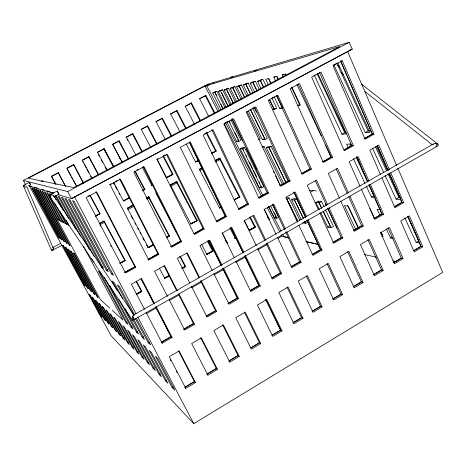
<?xml version="1.0" encoding="UTF-8"?>
<svg xmlns="http://www.w3.org/2000/svg" width="466" height="466" viewBox="0 0 466 466"><rect width="100%" height="100%" fill="white"/><g stroke="black" fill="none" stroke-linecap="round" stroke-linejoin="round"><path stroke-width="0.7" d="M51.446 249.118C50.841 251.797 54.207 250.079 53.287 248.262L26.935 187.029M29.294 182.398L30.599 184.816L29.294 182.398L23.684 185.334L23.463 185.969L51.458 250.155M26.684 186.61C26.014 187.763 23.982 186.977 23.463 185.969M133.841 318.709L132.519 320.381L49.472 195.97L49.542 195.073L57.277 190.961L59.019 194.124L54.062 196.774M432.838 144.681C433.922 142.881 437.289 143.144 438.436 144.792L437.976 145.835L436.159 146.347M230.629 77.787L230.845 77.385M57.277 190.961L57.382 191.386M53.817 196.879L53.893 195.988L52.67 195.085L49.868 194.875M231.119 77.024L232.394 76.441L232.948 77.094M433.328 144.006L133.649 315.01L132.356 317.352L132.321 320.206M29.172 185.55L111.199 335.846L193.769 423.658L442.7 272.394L397.807 168.133M206.787 374.128L216.323 368.437L217.471 369.427L207.9 375.142L207.16 374.466M229.155 360.777L237.998 355.5L239.227 356.438L229.761 362.088L228.969 361.447M250.725 347.898L259.428 342.708L260.733 343.588L251.378 349.18L235.744 317.719L245.227 312.156L260.733 343.588M272.016 335.194L280.625 330.056L282 330.889L272.75 336.417L257.401 305.014L266.773 299.516L282 330.889M293.073 322.629L301.584 317.55L303.028 318.33L293.877 323.794L278.814 292.456L288.081 287.015L303.028 318.33M312.15 311.241L320.573 306.214L322.088 306.948L313.03 312.354L298.217 281.074L307.391 275.691L322.088 306.948M332.759 298.945L341.095 293.97L342.673 294.652L333.714 299.999L319.175 268.777L328.245 263.459L342.673 294.652M353.735 286.427L361.383 281.86L363.031 282.489L354.177 287.784L339.9 256.626L348.871 251.36L363.031 282.489M373.348 274.719L381.456 269.878L383.174 270.461L374.408 275.697L360.393 244.603L369.27 239.396L383.174 270.461M393.292 262.818L401.313 258.03L403.09 258.566L389.442 227.565L380.664 232.709L394.422 263.744L403.09 258.566M413.633 250.679L420.955 246.304L422.796 246.799L409.393 215.857L400.713 220.948L414.222 251.92L422.796 246.799M185.421 387.065L194.462 381.671L178.466 350.828M207.44 373.924L216.381 368.589L200.613 337.634M229.214 360.929L238.05 355.651L222.573 324.755M251.401 347.683L259.48 342.86L244.295 312.039M272.062 335.351L280.666 330.213L265.818 299.615M293.114 322.787L301.624 317.707L286.992 287.004M312.191 311.399L320.614 306.372L306.279 275.889M332.794 299.102L341.129 294.128L327.004 263.535M354.352 286.235L360.83 282.373M373.377 274.882L381.485 270.041L367.884 239.582M393.933 262.608L401.337 258.193L387.986 227.792M414.262 250.475L420.979 246.473L407.907 216.306M185.788 388.353L195.47 382.569L179.078 350.956L169.263 356.711L185.788 388.353L184.752 387.275L194.398 381.52L195.47 382.569M172.17 387.566L174.773 390.182L157.863 358.476L155.434 356.205L172.17 387.566L173.23 386.937M404.838 218.006L416.15 242.407L418.934 240.747M165.453 380.815L167.906 383.279L151.462 352.488L149.178 350.35L165.453 380.815L166.688 380.087M159.127 374.454L161.44 376.778L145.433 346.85L143.283 344.84L159.127 374.454L160.327 373.749M386.302 228.858L390.578 237.992L392.168 237.054M153.157 368.455L155.341 370.651L139.753 341.537L137.726 339.638L153.157 368.455L154.328 367.773M147.518 362.787L149.58 364.861L134.394 336.522L132.472 334.728L147.518 362.787L148.654 362.123M137.115 352.325L138.967 354.189L124.515 327.283L122.791 325.676L137.115 352.325L138.192 351.702M172.065 337.431L171.069 336.545L161.236 342.265L162.191 343.174L172.065 337.431L156.127 306.698M183.697 329.2L193.419 323.544L194.497 324.371L184.734 330.05L169.123 299.667M206.502 315.936L215.513 310.694L216.673 311.469L207.02 317.084L191.375 286.112M227.857 303.517L237.357 297.99L238.592 298.706L229.056 304.257L213.847 273.659M250.184 290.528L258.95 285.425L260.261 286.095L250.836 291.582L235.912 261.047M271.637 278.051L280.305 273.006L281.691 273.624L272.371 279.047L257.873 248.896M291.075 266.744L299.655 261.752L301.106 262.323L291.879 267.694L277.631 237.596M312.069 254.529L320.556 249.595L322.076 250.114L312.954 255.426L298.968 225.398M332.829 242.454L341.223 237.573L342.813 238.044L329.043 207.772M353.362 230.513L361.663 225.684L363.323 226.109L349.943 196.221M373.709 218.676L381.875 213.929L383.605 214.308L370.476 184.484M394.417 206.636L401.873 202.296L403.667 202.628L390.776 172.874M161.312 342.434L171.144 336.714L155.766 307.059M183.773 329.369L193.495 323.713L178.362 294.034M206.572 316.105L215.583 310.863L200.572 280.916M229.109 302.993L237.421 298.158L222.719 268.358M250.248 290.697L259.014 285.6L244.737 256.178M272.319 277.864L279.746 273.536M291.134 266.913L299.714 261.927L285.751 232.208M312.121 254.704L320.608 249.77L306.931 220.202M332.881 242.629L340.675 238.097M354.003 230.344L361.709 225.859L348.679 196.745M374.384 218.49L381.922 214.104L369.13 185.054M394.457 206.811L401.913 202.471L389.215 173.148M342.813 238.044L333.79 243.299L319.909 212.991M363.323 226.109L354.399 231.305L340.768 201.067M383.605 214.308L374.781 219.439L361.249 188.922M403.667 202.628L394.935 207.708L381.945 177.925M142.177 357.416L144.128 359.379L129.321 331.78L127.503 330.079L142.177 357.416L143.283 356.77M132.303 347.496L134.062 349.261L119.954 323.02L118.323 321.493L132.303 347.496L133.358 346.885M135.39 318.639L148.299 342.83L149.37 342.207M385.114 175.449L396.094 199.139L398.925 197.502L400.335 197.613M127.498 342.667L129.169 344.345L115.405 318.767L113.855 317.317L127.498 342.667L128.529 342.073M320.911 212.869L327.784 227.152L330.097 225.818L323.241 211.535M327.784 227.152L331.122 227.728L333.458 226.383L325.606 210.015M133.02 320.113L142.235 337.367L143.487 336.638M123.164 338.304L124.748 339.9L111.298 314.923L109.825 313.542L123.164 338.304L124.416 337.582M118.859 299.189L136.532 332.217L137.75 331.518M366.509 186.627L371.402 197.066L374.093 195.516L369.206 185.084M304.997 221.595L302.818 222.841L305.737 223.342L307.927 222.09L307.304 220.797M132.257 316.228L134.255 319.525L436.706 146.563M146.726 313.42L156.826 307.642M169.449 300.424L178.915 295.007M191.532 287.784L201.632 282.006M214.267 274.783L223.738 269.36M235.744 262.492L245.215 257.075M257.849 249.846L267.321 244.429M278.062 238.283L281.848 236.116L288.914 237.689M119.028 334.151L120.543 335.671L107.39 311.265L105.98 309.948L119.028 334.151L120.257 333.446M104.419 277.451L131.15 327.365L132.332 326.683M126.065 322.775L127.923 324.452L99.945 272.249L98.355 271.096L126.065 322.775L127.218 322.117M319.35 209.624L315.913 202.483L318.249 201.155L321.523 201.504L324.033 206.741M315.913 202.483L319.169 202.844L321.523 201.504M136.049 294.052L141.326 291.069L141.769 291.279L136.48 294.273M169.443 275.161L164.248 278.103L164.748 278.284L169.374 275.662M181.921 268.107L185.072 266.325L185.619 266.47L181.827 268.614M206.292 254.32L212.508 250.807L213.119 250.912L206.892 254.436M235.831 237.613L234.602 238.307L235.272 238.382M249.211 230.047L254.681 226.948L255.397 226.994L249.304 230.443M136.561 294.407L141.85 291.413L136.293 281.097M169.461 275.796L164.83 278.412L159.337 268.136M182.544 268.387L185.707 266.604L180.278 256.364M236.588 237.817L235.359 238.51L229.913 228.055M100.959 315.995L102.171 317.212L90.328 295.316L89.204 294.262L100.959 315.995L102.066 315.365M268.841 206.968L274.218 217.902L276.239 216.76L274.025 212.257M274.218 217.902L276.682 218.327L278.715 217.179L272.354 204.219M299.836 220.133L289.083 198.033L286.916 199.256L297.687 221.362M301.263 219.637L291.605 199.774L293.801 198.533L296.656 198.842L305.422 216.923M291.605 199.774L294.442 200.089L296.656 198.842M310.863 191.986L313.204 190.658M198.877 231.416L200.13 230.711M135.699 267.309L125.529 272.994L86.146 197.596L96.643 191.986L135.699 267.309L134.831 266.692L95.914 191.66M148.759 260.016L158.807 254.401L120.484 179.253L110.11 184.792L148.759 260.016L147.839 259.428L157.852 253.836L158.807 254.401M181.647 241.638L171.709 247.19L133.794 172.14L144.041 166.671L181.647 241.638L180.604 241.126L143.243 166.647M204.213 229.027L194.398 234.515L157.193 159.64L167.317 154.234L204.213 229.027L203.094 228.567L166.426 154.263M226.523 216.568L216.818 221.985L180.313 147.291L190.314 141.949L226.523 216.568L225.323 216.154L189.546 142.48M248.576 204.242L238.982 209.601L203.159 135.088L213.044 129.804L248.576 204.242L247.295 203.887L238.33 208.89M268.556 193.081L259.061 198.382L223.855 124.032L233.635 118.807L268.556 193.081L267.199 192.767L258.374 197.701M290.126 181.029L280.742 186.272L246.194 112.096L255.857 106.935L290.126 181.029L288.693 180.761L279.967 185.637M311.451 169.111L302.172 174.296L268.27 100.306L277.829 95.198L311.451 169.111L309.948 168.896L301.321 173.713M332.538 157.327L323.363 162.453L290.097 88.645L299.539 83.6L332.538 157.327L330.965 157.159L322.431 161.923M353.391 145.677L344.322 150.745L311.672 77.117L321.01 72.131L353.391 145.677L351.743 145.555L343.908 149.93M374.012 134.161L365.041 139.171L332.998 65.723L342.23 60.796L374.012 134.161L372.293 134.08L363.952 138.74M111.531 273.932L113.483 275.272L73.972 201.19L72.463 200.712L111.531 273.932L112.632 273.321M333.778 64.687L365.257 132.612L368.152 130.998L369.486 130.899M124.702 272.348L134.93 266.878M170.707 246.654L180.604 241.126L170.801 246.846M193.92 233.693L203.094 228.567L197.683 231.829M216.253 221.216L225.323 216.154L189.342 142.025M124.801 272.534L133.031 267.938M148.561 259.265L157.951 254.022L119.663 178.979M194.625 233.536L196.46 232.517M216.946 221.07L224.804 216.684M238.417 209.077L247.376 204.073L211.879 129.734M258.455 197.887L267.286 192.953L232.388 118.783M280.049 185.823L288.157 181.297M302.015 173.556L310.03 169.082L276.425 95.268M323.119 161.772L331.041 157.345L298.17 83.903M344.59 149.778L351.818 145.742L319.455 72.288M364.622 138.588L372.369 134.266L340.71 61.18M127.771 270.956L128.954 270.297M154.421 256.073L157.333 254.448M171.371 246.601L174.261 244.988M196.914 232.336L200.677 230.233M238.953 208.855L240.788 207.83M242.017 207.149L244.469 205.774M106.504 270.496L108.339 271.748L69.987 199.937L68.566 199.495L106.504 270.496L108.112 269.604M120.071 262.946L124.801 260.319L125.197 260.459L119.867 263.418M146.557 244.906L147.926 247.475L153.168 244.563M166.391 237.223L169.443 235.878L166.548 237.485M190.338 223.919L197.182 220.47L190.903 223.96M219.515 207.714L221.367 206.688M234.247 199.535L239.833 196.78L234.299 199.85M153.64 244.656L148.386 247.58L147.926 247.475M219.533 208.057L221.391 207.026M119.943 263.552L125.278 260.587L104.011 221.03L99.211 223.628M153.716 244.784L148.462 247.708L127.457 208.308L133.363 205.104M166.624 237.613L169.519 236.006L148.753 196.751L146.411 198.021M221.466 207.149L219.608 208.18L199.401 169.275L201.906 167.917M234.381 199.972L239.908 196.902L219.929 158.137L214.954 160.834M259.341 187.658L261.711 187.856L263.762 186.715L244.557 147.576L242.297 147.681L240.229 148.8L259.341 187.658L261.379 186.522M101.78 267.257L103.504 268.439L66.248 198.766L64.914 198.347L101.78 267.257L103.027 266.564M314.468 75.574L341.951 134.22L344.7 132.694L346.087 132.594M262.44 147.565L264.094 146.662L282.478 184.449M283.992 184.111L266.278 147.681L268.515 146.458L271.189 146.33L288.105 181.204M266.278 147.681L268.94 147.565L271.189 146.33M248.425 110.955L262.405 139.707L264.647 138.484M262.405 139.707L265.032 139.52L267.292 138.291L252.776 108.362M52.862 247.574L60.528 243.421M127.643 207.987L129.408 207.032M130.585 206.391L131.767 205.751M170.573 184.699L173.107 183.324M174.377 182.637L176.806 181.53L197.264 220.593L190.978 224.088L170.451 184.979L176.806 181.53M215.577 160.287L216.812 159.611M218.053 158.941L219.294 158.271L239.151 196.809M99.281 223.756L104.081 221.152M127.527 208.43L133.433 205.226M146.481 198.149L148.823 196.873M170.521 185.101L176.876 181.658M199.465 169.397L201.97 168.04M215.024 160.956L219.993 158.259M52.774 250.026L61.908 245.401M100.266 224.571L104.739 222.142M127.754 209.648L134.15 206.176M146.936 199.232L149.493 197.846M170.591 186.394L177.622 182.573M199.996 170.428L202.553 169.036M215.344 162.098L220.459 159.32M258.613 139.701L260.273 138.804L246.945 111.415M240.229 148.8L242.471 148.706L244.557 147.576M297.524 105.578L299.591 104.466L291.489 87.398M95.501 215.875L99.695 213.609L100.097 213.748L95.291 216.34M129.035 197.765L123.129 200.951L129.443 197.73M142.66 190.402L144.938 189.528L142.584 190.798M152.755 184.95L151.473 185.643L152.009 185.707M156.821 159.005L166.677 177.785L173.043 174.342L166.106 177.738L172.979 174.22L163.222 155.586M195.673 161.772L198.801 160.083M211.838 153.04L216.253 151.001L211.896 153.355M95.221 216.218L100.027 213.62L90.124 195.184M143.109 190.355L144.868 189.4L135.408 171.511M198.819 160.421L195.621 161.987L198.755 160.292M211.826 153.232L216.189 150.879L206.636 132.344M129.513 197.858L123.595 201.056L113.617 182.328M227.082 122.069L236.629 141.483L238.703 140.359L238.068 139.066M236.629 141.483L238.848 141.332L240.934 140.202L231.02 119.989M63.673 221.507L62.595 222.084L46.757 192.656L47.707 192.953L63.696 222.661M272.587 109.283L273.792 108.636L276.734 108.159L274.299 109.469L272.546 109.743M66.859 223.15L65.758 223.744L54.58 202.96M274.159 96.87L279.781 108.595L282.25 107.267L276.641 95.547M88.033 196.134L89.262 195.475M109.446 184.693L111.269 183.72M115.521 181.449L117.345 180.476M136.858 170.055L138.134 169.374M156.972 159.314L158.23 158.638M163.904 155.609L165.168 154.939M204.597 133.876L207.061 132.56M224.577 123.205L228.235 121.253M252.071 108.52L253.358 107.832M272.086 97.831L273.356 97.155M313.979 75.457L315.22 74.799M333.965 64.786L337.029 63.149M72.009 198.324L351.492 49.507L350.141 49.879M57.93 194.613L71.49 198.673L352.279 49.151L349.162 42.342L207.824 84.224L23.3 180.476L25.735 184.967M275.697 81.119L273.822 77.193L275.097 76.523M283.276 76.972L282.338 74.997L283.38 74.449M23.3 180.476L67.704 191.578L349.162 42.342M242.39 98.542L236.676 86.781L238.959 85.575L241.417 84.934L246.782 95.996M236.676 86.781L239.116 86.146L241.417 84.934M43.454 190.274L43.926 190.029L41.829 189.406M248.366 95.431L243.339 85.057L245.669 83.833L248.25 83.164L252.986 92.967M243.339 85.057L245.897 84.398L248.25 83.164M254.704 92.338L250.324 83.257L252.7 82.004L255.403 81.3L259.183 89.146M250.324 83.257L253.003 82.569L255.403 81.3M257.64 81.369L260.075 80.088L262.906 79.348L260.453 80.647L257.64 81.369L261.077 88.511M41.585 181.524L42.825 180.878M65.613 186.219L58.337 172.746L51.371 176.375L55.506 184.012M82.057 160.287L88.994 156.669L98.646 174.738M113.687 166.665L104.151 148.724L97.545 152.19L107.163 170.224M112.271 144.448L119.191 140.843L128.686 158.813M171.803 136.258L162.401 118.189L155.988 121.55L165.43 139.637M170.632 113.873L176.998 110.535L186.33 128.558M200.712 120.834L191.491 102.939L185.171 106.248L194.59 124.486M214.849 112.923L205.873 95.396L199.599 98.687L208.617 116.226M41.655 181.653L42.895 181.006M51.644 176.416L58.401 172.874M67.087 168.319L73.791 164.807M82.406 160.287L89.058 156.797M97.615 152.312L104.215 148.852L113.727 166.746M112.702 144.402L119.249 140.971M126.42 137.208L132.927 133.8M141.291 129.414L147.745 126.03M156.052 121.673L162.459 118.317M170.696 113.995L177.057 110.663M185.235 106.376L191.543 103.068M199.664 98.809L205.925 95.524M221.035 109.772L212.758 92.95L216.94 91.301L224.938 107.599M212.758 92.95L216.94 91.301M226.039 107.157L218.362 91.505L220.511 90.375L222.666 89.81L230.286 105.38M218.362 91.505L222.666 89.81M231.503 104.926L224.204 89.996L228.649 88.26L235.353 101.996M224.204 89.996L228.649 88.26M236.612 101.361L230.297 88.424L232.534 87.247L234.893 86.635L241.237 99.677M230.297 88.424L234.893 86.635M204.97 86.006L28.269 178.193L73.762 187.588L339.947 46.507L204.97 86.006L217.948 111.339M204.603 86.513L207.807 84.841M204.679 86.6L209.246 84.818M205.861 95.402L205.273 95.693L214.523 113.739M191.479 102.939L190.926 103.213L199.914 120.659M162.389 118.189L161.906 118.428L171.249 136.369M104.145 148.73L103.807 148.887L113.32 166.776M73.721 164.679L83.338 183.179M58.332 172.746L65.322 186.19M23.684 185.334L25.135 185.27M212.403 83.49L213.795 83.082M254.209 71.199L256.3 70.587M350.187 49.734L352.279 49.151M273.822 77.193L276.938 76.389L278.476 79.622M282.338 74.997L285.617 74.152L286.235 75.451M279.781 108.595L282.856 108.106M297.687 105.753L300.407 105.316L291.78 87.136M342.23 60.796L340.629 60.994L372.293 134.08M341.951 134.22L346.087 133.934L317.713 73.267M365.257 132.612L369.899 132.292L337.815 62.91M262.172 146.755L264.094 146.662M133.649 315.01L134.086 315.185L53.893 195.988M268.538 219.113L269.284 219.137M309.203 190.338L316.35 190.909M371.402 197.066L375.159 197.38M396.094 199.139L401.005 199.553L399.787 196.92M286.351 197.741L289.083 198.033M380.297 209.648L377.128 209.292L379.883 215.164M227.315 242.885L226.668 242.798L225.323 240.217M382.638 234.648L381.404 234.439L380.489 232.493M381.683 236.454L383.116 236.705L380.955 232.109M390.578 237.992L393.176 238.441M416.15 242.407L419.324 242.955M305.871 241.475L318.593 244.312M364.546 254.564L376.575 257.249M392.844 260.878L396.385 261.671M288.273 237.817L284.044 236.868L282.722 234.281M306.622 241.924L309.441 242.559M310.857 242.873L313.676 243.508M315.086 243.823L317.911 244.452M29.265 185.695L31.362 186.313M34.152 187.14L37.641 188.171M46.693 190.844L50.159 191.87M51.545 192.277L53.619 192.895M28.17 185.701L53.101 193.169M50.509 193.833L49.501 193.518L50.177 194.776M52.932 250.248L52.675 249.642M57.033 219.16L68.921 225.41L66.201 220.342M94.138 262.026L93.118 261.327L91.75 258.776M50.177 196.605L49.472 195.97M337.495 65.31L339.772 67.098M361.435 84.107L437.813 144.093M341.054 72.62L343.902 74.875M365.018 91.581L432.361 144.844M51.05 198.184C50.013 196.949 50.701 194.532 52.046 193.751L52.524 193.955M58.996 194.165L57.93 192.505M52.967 247.848L53.287 248.262M109.795 308.102L100.429 299.655L41.928 191.142L42.79 191.415L58.029 219.684M112.114 310.193L123.012 320.026L83.437 246.264M131.15 327.365L133.113 329.136L109.854 285.693M136.532 332.217L138.612 334.093L124.882 308.416M142.235 337.367L144.448 339.359L133.532 318.919M148.299 342.83L150.652 344.951L136.387 318.208M132.338 315.977L134.255 319.525M132.315 316.362L133.206 317.69M155.813 192.918L176.503 232.126M51.58 176.288L56.071 184.583M76.663 186.091L66.772 168.302L73.727 164.679L83.67 183.19M67.797 170.207L70.879 175.915M71.56 177.185L72.242 178.455M72.929 179.725L76.005 185.439M60.79 221.134L45.19 192.167L44.282 191.881L59.747 220.587M82.342 160.158L92.035 178.245M82.744 161.574L83.431 162.855M84.119 164.137L84.806 165.418M85.494 166.7L86.181 167.981M86.868 169.269L88.587 172.472M90.649 176.323L91.336 177.604M89.81 195.225L99.695 213.609M103.662 220.995L124.801 260.319M136.206 281.546L141.326 291.069M80.624 236.204L59.409 196.623L58.221 196.25L76.01 229.429M56.275 195.638L68.473 218.373M55.157 195.289L63.364 210.591M54.341 196.629L56.06 199.827M60.079 211.634L66.918 224.356M88.691 156.809L98.279 174.75M122.616 298.479L114.088 282.512L112.195 281.138L117.316 290.72M94.167 256.382L62.724 197.66L61.471 197.269L89.466 249.543M119.774 178.915L124.189 187.221M124.871 188.497L125.546 189.779M98.588 154.898L99.27 156.174M101.314 160.013L102.677 162.57M105.066 167.049L106.429 169.607M113.588 183.039L114.607 184.961M115.288 186.237L116.995 189.435M119.04 193.274L119.721 194.555M131.162 216.014L132.53 218.583M134.924 223.074L135.606 224.362M137.662 228.212L138.344 229.499M140.056 232.709L140.744 233.99M142.794 237.846L144.163 240.415M134.686 315.022L119.401 286.369L117.385 284.907L133.69 315.459M67.704 191.578L71.49 198.673M122.174 162.267L112.638 144.279L122.133 162.185M119.04 157.205L119.715 158.481M135.822 155.032L126.362 137.08L125.96 137.272L132.868 133.672L142.421 151.834M142.206 167.125L151.939 185.579M126.968 139.183L127.637 140.452M118.807 141.023L128.243 158.865M134.645 170.975L144.419 189.452M148.299 196.786L168.937 235.808M179.742 256.242L185.072 266.325M132.449 133.87L141.944 151.91M74.519 196.751L136.002 313.74M137.691 316.95L193.769 423.658M157.164 144.017L147.687 125.902L141.227 129.286L150.914 147.745M207.853 240.852L213.207 251.046L206.974 254.57L201.609 244.365M147.233 126.117L156.652 144.111M163.042 156.32L172.461 174.307M176.276 181.606L196.605 220.441M207.58 241.4L212.508 250.807M144.448 309.214L131.395 284.219L141.518 278.528L154.467 303.494M146.12 312.418L162.191 343.174M99.951 224.973L100.621 226.255M110.658 245.46L111.322 246.741M170.3 359.612L170.97 360.9M176.352 371.192L177.022 372.48M170.638 113.867L180.004 131.913M186.295 144.023L195.621 161.987M222.096 232.849L227.402 243.013M154.06 303.762L141.058 278.691L154.095 303.832M155.731 306.972L171.069 336.545M176.468 110.791L185.742 128.692M250.102 216.707L255.485 227.123L249.392 230.571L243.992 220.144M206.24 132.938L215.566 151.031M249.729 217.331L254.681 226.948M264.03 208.879L269.377 219.265M267.228 216.556L267.88 217.832M167.463 296.434L154.514 271.218L164.515 265.591L177.365 290.784M207.9 375.142L191.677 343.564L201.382 337.873L217.471 369.427M206.636 85.575L219.538 110.791M225.824 123.076L262.871 195.493M268.498 206.485L281.068 231.049M224.228 123.612L261.647 196.664M267.274 207.661L279.862 232.237M281.19 234.823L281.848 236.116M179.014 294.011L194.497 324.371M163.962 265.812L176.76 290.901M189.744 282.885L177.36 258.368L187.245 252.805L199.535 277.305M229.761 362.088L213.836 330.569L223.43 324.942L239.227 356.438M201.149 280.526L216.673 311.469M186.604 253.085L198.976 277.753M212.234 270.408L199.937 245.669L209.712 240.171L221.903 264.886M221.414 265.69L208.978 240.503L221.123 265.119M223.004 268.923L237.357 297.99M223.511 268.136L238.592 298.706M221.787 92.984L228.177 106.021M220.505 90.952L228.13 106.522M231.794 118.894L242.67 141.064M246.333 148.537L256.539 169.344M214.867 91.843L216.777 95.722M220.907 104.134L223.132 108.66M229.167 120.956L230.122 122.896M234.893 132.6L237.433 137.773M242.617 148.328L243.572 150.268M246.118 155.446L246.753 156.745M249.298 161.923L252.793 169.041M253.428 170.34L256.609 176.812M259.154 181.99L259.789 183.284M214.814 92.419L222.824 108.724M228.917 121.113L238.848 141.332M242.471 148.706L261.711 187.856M270.63 206.019L276.682 218.327M226.394 88.843L233.367 103.12M226.441 89.42L233.384 103.633M234.322 257.803L222.259 233.117L231.917 227.682L243.887 252.345M57.528 191.712L57.714 192.091M238.959 85.575L244.347 96.683M250.691 109.743L264.327 137.831M269.144 147.757L285.885 182.229M294.425 199.815L303.133 217.75M239.116 86.146L244.493 97.213M250.492 109.58L265.032 139.52M268.94 147.565L285.879 182.451M294.442 200.089L303.226 218.175M304.793 221.408L305.737 223.342M232.854 87.893L238.837 100.178M287.295 199.675L297.349 220.307M232.639 87.818L238.674 100.213M273.315 171.331L273.95 172.636M275.534 175.892L278.709 182.41M279.344 183.715L280.299 185.666M243.124 252.834L230.781 227.414L243.153 252.91M244.708 256.096L258.95 285.425M265.76 299.452L280.625 330.056M245.669 83.833L250.691 94.202M245.897 84.398L250.644 94.208M254.022 107.104L256.533 112.289M245.46 255.589L260.261 286.095M253.003 82.569L257.104 91.068L252.7 82.004M268.23 84.492L265.731 79.284L268.696 78.521L270.851 83.024M325.274 203.52L326.206 205.465M327.761 208.71L337.081 228.165M263.22 80.006L265.736 85.243M272.016 98.338L276.42 107.506M260.453 80.647L263.599 87.194M269.581 99.642L274.299 109.469M319.169 202.844L321.686 208.081M323.258 211.354L331.122 227.728M260.075 80.088L263.506 87.224M269.43 99.549L273.792 108.636M318.249 201.155L321.68 208.29M256.294 245.617L244.318 220.703L253.871 215.333L265.748 240.223M268.538 78.614L271.031 83.828M267.001 242.844L281.691 273.624M252.962 215.775L264.799 240.561M266.325 243.735L280.363 273.181M355.826 229.616L344.438 205.657L348.219 206.077L358.453 227.647M276.688 76.5L278.243 79.768M296.894 84.492L321.103 135.658M325.583 145.118L331.122 156.826M284.947 73.616L285.885 75.585M347.549 205.518L358.307 228.177M276.082 234.322L264.309 209.461L273.758 204.149L285.437 228.987M369.847 208.483L374.478 218.327M286.666 231.602L301.106 262.323M272.779 204.638L284.54 229.662M351.731 146.009L350.811 144.029L346.634 144.21L348.469 148.124M356.973 157.217L360.061 163.811M317.27 74.077L344.7 132.694M349.983 143.988L351.201 146.598M356.391 157.689L367.686 181.822M353.362 158.568L364.977 183.365M297.448 222.131L285.891 197.328L295.234 192.068L306.517 216.474M372.608 148.462L383.891 172.816M305.696 217.5L293.865 191.951L305.719 217.575M306.908 220.115L320.556 249.595M376.371 146.283L387.625 170.614M389.145 173.905L399.181 195.609M336.737 63.102L368.152 130.998M375.485 146.842L386.442 170.527M387.962 173.818L398.925 197.502M407.645 216.358L417.408 237.45M418.019 238.773L418.631 240.089M308.043 219.777L322.076 250.114M254.535 106.959L288.78 180.954M318.395 209.7L307.228 185.322L316.466 180.126L327.546 204.481M315.319 180.709L326.468 205.18M327.848 208.244L341.275 237.747M347.607 251.669L361.418 282.017M339.586 198.434L328.326 173.457L337.46 168.319L348.457 192.901M336.236 168.954L347.176 193.361M360.072 186.272L349.185 161.725L358.22 156.646L369.014 181.169M367.785 181.967L356.63 156.663L367.68 181.752M368.961 184.629L381.875 213.929M380.501 174.616L369.818 150.122L378.747 145.101L389.343 169.566M388.038 170.405L377.378 145.823L388.062 170.486M389.483 173.731L401.873 202.296M407.872 216.131L420.955 246.304M347.444 51.173L396.653 165.459M435.908 146.493A1.957 0.891 59.2 0 0 436.91 145.87A1.957 0.891 59.2 0 0 435.727 143.598L435.395 143.347A1.957 0.891 59.2 0 0 435.087 143.208M32.37 188.148L31.688 187.932L58.617 237.712L59.508 238.324L32.37 188.148M34.268 188.742L33.552 188.514L61.052 239.378L61.984 240.019L34.268 188.742M36.255 189.365L35.503 189.132L63.592 241.12L64.57 241.79L36.255 189.365M38.328 190.017L37.548 189.767L66.254 242.943L67.279 243.642L38.328 190.017M40.507 190.699L39.686 190.443L69.038 244.848L70.11 245.582L40.507 190.699M63.597 245.885L62.671 245.215L84.206 285.023L85.295 286.002L63.597 245.885M66.16 247.743L65.193 247.044L87.171 287.697L88.307 288.722L66.16 247.743M68.834 249.683L67.826 248.949L90.264 290.487L91.453 291.559L68.834 249.683M71.636 251.716L70.576 250.947L93.503 293.405L94.744 294.524L71.636 251.716M74.566 253.842L73.459 253.038L96.887 296.458L98.186 297.628L74.566 253.842M93.445 298.228L92.274 297.127L104.262 319.309L105.526 320.585L93.445 298.228M96.701 301.269L95.472 300.121L107.71 322.775L109.032 324.103L96.701 301.269M100.097 304.449L98.815 303.25L111.316 326.398L112.696 327.784L100.097 304.449M103.656 307.781L102.316 306.523L115.085 330.184L116.529 331.641L103.656 307.781"/></g></svg>
